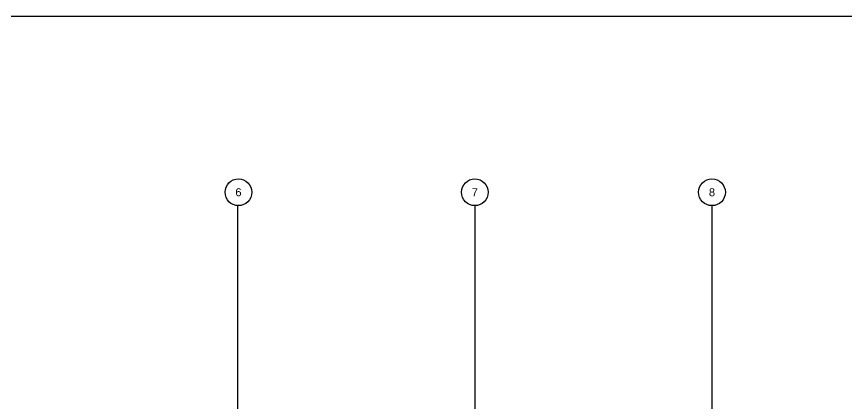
# Model space of a CAD drawing. Header units: inches. Extents: x -21257 to 11444, y 0 to 8704.
# Drawn here: x 3369 to 5468, y 7725 to 8704 of the extents above; entities that cross this region are included whole.
import ezdxf
from ezdxf.enums import TextEntityAlignment as Align

# ---------------------------------------------------------------- set-up
doc = ezdxf.new("R2010")
doc.units = ezdxf.units.IN
doc.header["$MEASUREMENT"] = 0
doc.layers.add('Bldg_Colnum', color=8, linetype='Continuous')
doc.layers.add('ECT_PAGE_FRAM', color=7, linetype='Continuous')
doc.styles.add('Fortna', font='arial.ttf', dxfattribs={"height": 0.09375})

# ---------------------------------------------------------------- blocks, each defined once
blk = doc.blocks.new('Colnum')
blk.add_circle((0, 0), 0.1566)
at = {"style": 'Fortna'}
blk.add_attdef('1', text='', height=0.0938, dxfattribs=at).set_placement((0, 0), align=Align.MIDDLE)
blk = doc.blocks.new('Promise-US15-100330-00-10-003 Bldg Colums')
at = {"layer": 'Bldg_Colnum'}
for p, q in [((3000, 7709.9), (3000, 7192)), ((3600, 7709.9), (3600, 7192)), ((4200, 7709.9), (4200, 7192))]:
    blk.add_line(p, q, dxfattribs=at)
at = {"layer": 'Bldg_Colnum', "xscale": 216, "yscale": 216, "zscale": 216}
for p, values in [((3002, 7743.7), {'1': '6'}), ((3600, 7743.7), {'1': '7'}), ((4200, 7743.7), {'1': '8'})]:
    blk.add_blockref('Colnum', p, dxfattribs=at).add_auto_attribs(values)

msp = doc.modelspace()

# ---------------------------------------------------------------- linework, layer by layer
at = {"layer": 'ECT_PAGE_FRAM'}
msp.add_lwpolyline([(0, 0), (11264, 0), (11264, 8704), (0, 8704)], close=True, dxfattribs=at)

# ---------------------------------------------------------------- block references
msp.add_blockref('Promise-US15-100330-00-10-003 Bldg Colums', (928.1, 515.5))

doc.saveas('drawing.dxf')
